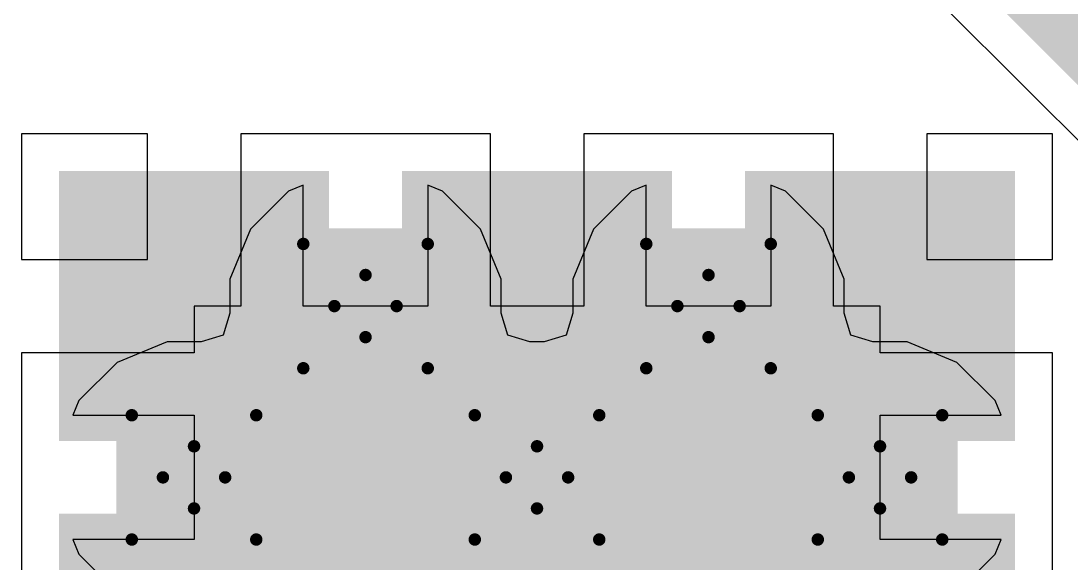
# Model space of a CAD drawing. Header units: inches. Extents: x -5 to 426, y -53 to 116.
# Drawn here: x 11.464 to 15.75, y -20.256 to -18.041 of the extents above; entities that cross this region are included whole.
import ezdxf

# ---------------------------------------------------------------- set-up
doc = ezdxf.new("R2010")
doc.units = ezdxf.units.IN
for name, color, linetype in [('Board Outline', 216, 'Continuous'), ('Bottom Layer', 5, 'Continuous'), ('Bottom Solder', 6, 'Continuous'), ('Drill Drawing', 1, 'Continuous'), ('Multi-Layer', 9, 'Continuous'), ('Pad Holes', 156, 'Continuous'), ('Top Layer', 1, 'Continuous'), ('Top Paste', 8, 'Continuous'), ('Top Solder', 216, 'Continuous')]:
    doc.layers.add(name, color=color, linetype=linetype)

# ---------------------------------------------------------------- blocks, each defined once
blk = doc.blocks.new('38_SMD_M______23')
at = {"layer": 'Bottom Layer'}
h = blk.add_hatch(color=5, dxfattribs=at)
edge = h.paths.add_edge_path()
edge.add_arc((-0.5500039800000001, 2.5600025), 0.2999994, 0, 360)
h = blk.add_hatch(color=5, dxfattribs=at)
edge = h.paths.add_edge_path()
edge.add_arc((0.15000224, 1.86000136), 0.2999994, 0, 360)
h = blk.add_hatch(color=5, dxfattribs=at)
edge = h.paths.add_edge_path()
edge.add_arc((-0.54999636, 1.16000276), 0.2999994, 0, 360)
h = blk.add_hatch(color=5, dxfattribs=at)
edge = h.paths.add_edge_path()
edge.add_arc((0.14999716, 0.4599990799999999), 0.2999994, 0, 360)
h = blk.add_hatch(color=5, dxfattribs=at)
edge = h.paths.add_edge_path()
edge.add_arc((-0.54999636, -0.23999444), 0.2999994, 0, 360)
at = {"layer": 'Bottom Solder'}
h = blk.add_hatch(color=6, dxfattribs=at)
edge = h.paths.add_edge_path()
edge.add_arc((-0.5500039800000001, 2.5600025), 0.2999994, 0, 360)
h = blk.add_hatch(color=6, dxfattribs=at)
edge = h.paths.add_edge_path()
edge.add_arc((0.15000224, 1.86000136), 0.2999994, 0, 360)
h = blk.add_hatch(color=6, dxfattribs=at)
edge = h.paths.add_edge_path()
edge.add_arc((-0.54999636, 1.16000276), 0.2999994, 0, 360)
h = blk.add_hatch(color=6, dxfattribs=at)
edge = h.paths.add_edge_path()
edge.add_arc((0.14999716, 0.4599990799999999), 0.2999994, 0, 360)
h = blk.add_hatch(color=6, dxfattribs=at)
edge = h.paths.add_edge_path()
edge.add_arc((-0.54999636, -0.23999444), 0.2999994, 0, 360)
at = {"layer": 'Multi-Layer'}
h = blk.add_hatch(color=9, dxfattribs=at)
edge = h.paths.add_edge_path()
edge.add_arc((-0.5500039800000001, 2.5600025), 0.2999994, 0, 360)
h = blk.add_hatch(color=9, dxfattribs=at)
edge = h.paths.add_edge_path()
edge.add_arc((0.15000224, 1.86000136), 0.2999994, 0, 360)
h = blk.add_hatch(color=9, dxfattribs=at)
edge = h.paths.add_edge_path()
edge.add_arc((-0.54999636, 1.16000276), 0.2999994, 0, 360)
h = blk.add_hatch(color=9, dxfattribs=at)
edge = h.paths.add_edge_path()
edge.add_arc((0.14999716, 0.4599990799999999), 0.2999994, 0, 360)
h = blk.add_hatch(color=9, dxfattribs=at)
edge = h.paths.add_edge_path()
edge.add_arc((-0.54999636, -0.23999444), 0.2999994, 0, 360)
at = {"layer": 'Pad Holes'}
h = blk.add_hatch(color=7, dxfattribs=at)
edge = h.paths.add_edge_path()
edge.add_arc((-0.5500039800000001, 2.5600025), 0.1499997, 0, 360)
h = blk.add_hatch(color=7, dxfattribs=at)
edge = h.paths.add_edge_path()
edge.add_arc((0.15000224, 1.86000136), 0.1499997, 0, 360)
h = blk.add_hatch(color=7, dxfattribs=at)
edge = h.paths.add_edge_path()
edge.add_arc((-0.54999636, 1.16000276), 0.1499997, 0, 360)
h = blk.add_hatch(color=7, dxfattribs=at)
edge = h.paths.add_edge_path()
edge.add_arc((0.14999716, 0.4599990799999999), 0.1499997, 0, 360)
h = blk.add_hatch(color=7, dxfattribs=at)
edge = h.paths.add_edge_path()
edge.add_arc((-0.54999636, -0.23999444), 0.1499997, 0, 360)
at = {"layer": 'Top Layer'}
for points in [[(-1.69999533, 3.00999779), (-0.79999459, 3.00999779), (-0.79999459, 2.10999705), (-1.69999533, 2.10999705)], [(-0.30000321, 3.01000033), (0.59999753, 3.01000033), (0.59999753, 2.10999959), (-0.30000321, 2.10999959)], [(-1.69999533, 1.61000313), (-0.79999459, 1.61000313), (-0.79999459, 0.71000239), (-1.69999533, 0.71000239)], [(-0.30000067, 1.61000313), (0.6000000699999999, 1.61000313), (0.6000000699999999, 0.71000239), (-0.30000067, 0.71000239)], [(-1.70000295, 0.21000593), (-0.8000022099999999, 0.21000593), (-0.8000022099999999, -0.68999481), (-1.70000295, -0.68999481)], [(-0.30000067, 0.21000339), (0.6000000699999999, 0.21000339), (0.6000000699999999, -0.68999735), (-0.30000067, -0.68999735)]]:
    blk.add_hatch(color=1, dxfattribs=at).paths.add_polyline_path(points)
h = blk.add_hatch(color=1, dxfattribs=at)
edge = h.paths.add_edge_path()
edge.add_arc((-0.5500039800000001, 2.5600025), 0.2999994, 0, 360)
h = blk.add_hatch(color=1, dxfattribs=at)
edge = h.paths.add_edge_path()
edge.add_arc((0.15000224, 1.86000136), 0.2999994, 0, 360)
h = blk.add_hatch(color=1, dxfattribs=at)
edge = h.paths.add_edge_path()
edge.add_arc((-0.54999636, 1.16000276), 0.2999994, 0, 360)
h = blk.add_hatch(color=1, dxfattribs=at)
edge = h.paths.add_edge_path()
edge.add_arc((0.14999716, 0.4599990799999999), 0.2999994, 0, 360)
h = blk.add_hatch(color=1, dxfattribs=at)
edge = h.paths.add_edge_path()
edge.add_arc((-0.54999636, -0.23999444), 0.2999994, 0, 360)
at = {"layer": 'Top Paste'}
for points in [[(-1.69999533, 3.00999779), (-0.79999459, 3.00999779), (-0.79999459, 2.10999705), (-1.69999533, 2.10999705)], [(-0.30000321, 3.01000033), (0.59999753, 3.01000033), (0.59999753, 2.10999959), (-0.30000321, 2.10999959)], [(-1.69999533, 1.61000313), (-0.79999459, 1.61000313), (-0.79999459, 0.71000239), (-1.69999533, 0.71000239)], [(-0.30000067, 1.61000313), (0.6000000699999999, 1.61000313), (0.6000000699999999, 0.71000239), (-0.30000067, 0.71000239)], [(-1.70000295, 0.21000593), (-0.8000022099999999, 0.21000593), (-0.8000022099999999, -0.68999481), (-1.70000295, -0.68999481)], [(-0.30000067, 0.21000339), (0.6000000699999999, 0.21000339), (0.6000000699999999, -0.68999735), (-0.30000067, -0.68999735)]]:
    blk.add_hatch(color=8, dxfattribs=at).paths.add_polyline_path(points)
at = {"layer": 'Top Solder'}
for points in [[(-1.80159533, 3.11159779), (-0.6983945899999999, 3.11159779), (-0.6983945899999999, 2.00839705), (-1.80159533, 2.00839705)], [(-0.40160321, 3.11160033), (0.7015975299999999, 3.11160033), (0.7015975299999999, 2.00839959), (-0.40160321, 2.00839959)], [(-1.80159533, 1.71160313), (-0.6983945899999999, 1.71160313), (-0.6983945899999999, 0.60840239), (-1.80159533, 0.60840239)], [(-0.40160067, 1.71160313), (0.7016000699999999, 1.71160313), (0.7016000699999999, 0.60840239), (-0.40160067, 0.60840239)], [(-1.80160295, 0.31160593), (-0.69840221, 0.31160593), (-0.69840221, -0.79159481), (-1.80160295, -0.79159481)], [(-0.40160067, 0.31160339), (0.7016000699999999, 0.31160339), (0.7016000699999999, -0.7915973499999999), (-0.40160067, -0.7915973499999999)]]:
    blk.add_hatch(color=216, dxfattribs=at).paths.add_polyline_path(points)
h = blk.add_hatch(color=216, dxfattribs=at)
edge = h.paths.add_edge_path()
edge.add_arc((-0.5500039800000001, 2.5600025), 0.2999994, 0, 360)
h = blk.add_hatch(color=216, dxfattribs=at)
edge = h.paths.add_edge_path()
edge.add_arc((0.15000224, 1.86000136), 0.2999994, 0, 360)
h = blk.add_hatch(color=216, dxfattribs=at)
edge = h.paths.add_edge_path()
edge.add_arc((-0.54999636, 1.16000276), 0.2999994, 0, 360)
h = blk.add_hatch(color=216, dxfattribs=at)
edge = h.paths.add_edge_path()
edge.add_arc((0.14999716, 0.4599990799999999), 0.2999994, 0, 360)
h = blk.add_hatch(color=216, dxfattribs=at)
edge = h.paths.add_edge_path()
edge.add_arc((-0.54999636, -0.23999444), 0.2999994, 0, 360)

msp = doc.modelspace()

# ---------------------------------------------------------------- linework, layer by layer
at = {"layer": 'Board Outline'}
msp.add_lwpolyline([(49.77249634, 6.34813564, 0.254, 0.254, -1.14456695220957), (-0.2979293, -38.4413887, 0.254, 0.254, 0)], format="xyseb", dxfattribs=at)
at = {"layer": 'Bottom Layer'}
for p, q in [((15.2467818, -17.99647658), (17.1837096, -19.93340438)), ((12.61667022, -18.71155008), (12.5568583, -18.73632524)), ((12.61667022, -19.20598648), (12.61667022, -18.71155008)), ((13.18448722, -18.73632524), (13.12467022, -18.71154754)), ((13.12467022, -18.71154754), (13.12467022, -19.20598648)), ((14.01667758, -18.71155262), (13.95686058, -18.73633032)), ((14.01667758, -19.20598648), (14.01667758, -18.71155262)), ((14.5844895, -18.73633032), (14.52467758, -18.71155516)), ((14.52467758, -18.71155516), (14.52467758, -19.20598648)), ((12.5568583, -18.73632524), (12.40101406, -18.89216948)), ((13.34033146, -18.89216948), (13.18448722, -18.73632524)), ((13.95686058, -18.73633032), (13.80101634, -18.89217456)), ((14.74033374, -18.89217456), (14.5844895, -18.73633032)), ((12.40101406, -18.89216948), (12.31667336, -19.09578604)), ((13.42467216, -19.09578604), (13.34033146, -18.89216948)), ((13.80101634, -18.89217456), (13.71667564, -19.09579112)), ((14.82467444, -19.09579112), (14.74033374, -18.89217456)), ((12.31667336, -19.09578604), (12.31667336, -19.234658)), ((13.42467216, -19.23465038), (13.42467216, -19.09578604)), ((13.71667564, -19.09579112), (13.71667564, -19.23465038)), ((14.82467444, -19.23465038), (14.82467444, -19.09579112)), ((12.31667336, -19.234658), (12.28924136, -19.32455368)), ((13.12467022, -19.20598648), (12.61667022, -19.20598648)), ((13.45210416, -19.32455114), (13.42467216, -19.23465038)), ((13.71667564, -19.23465038), (13.68923856, -19.32455622)), ((14.52467758, -19.20598648), (14.01667758, -19.20598648)), ((14.8521039, -19.32455368), (14.82467444, -19.23465038)), ((12.28924136, -19.32455368), (12.1993406, -19.35199076)), ((13.54200492, -19.35198314), (13.45210416, -19.32455114)), ((13.68923856, -19.32455622), (13.59934288, -19.35198314)), ((14.9420072, -19.35198314), (14.8521039, -19.32455368)), ((12.06047372, -19.35199076), (11.85685716, -19.43633146)), ((12.1993406, -19.35199076), (12.06047372, -19.35199076)), ((13.59934288, -19.35198314), (13.54200492, -19.35198314)), ((15.08086646, -19.35198314), (14.9420072, -19.35198314)), ((15.28448302, -19.43632384), (15.08086646, -19.35198314)), ((11.85685716, -19.43633146), (11.70101292, -19.5921757)), ((15.44032726, -19.59216808), (15.28448302, -19.43632384)), ((11.70101292, -19.5921757), (11.67623522, -19.6519927)), ((15.46510242, -19.65198), (15.44032726, -19.59216808)), ((11.67623522, -19.6519927), (12.17067416, -19.6519927)), ((12.17067416, -19.6519927), (12.17067416, -20.1599927)), ((14.9706711, -20.15998), (14.9706711, -19.65198)), ((14.9706711, -19.65198), (15.46510242, -19.65198)), ((12.17067416, -20.1599927), (11.67623776, -20.1599927)), ((11.67623776, -20.1599927), (11.70101292, -20.21980462)), ((15.46510496, -20.15998), (14.9706711, -20.15998)), ((15.44032726, -20.219797), (15.46510496, -20.15998)), ((11.70101292, -20.21980462), (11.85685716, -20.37564886)), ((15.28448302, -20.37564124), (15.44032726, -20.219797))]:
    msp.add_line(p, q, dxfattribs=at)
for points in [[(15.494, -17.74925838, 0.3809999999999999, 0.3809999999999999, 0), (17.4309278, -19.68618618, 0.3809999999999999, 0.3809999999999999, 0)], [(12.87067276, -19.90599016, 0.635, 0.635, 0), (12.87067276, -19.20598394, 0.635, 0.635, 0)], [(14.27067504, -19.90599016, 0.635, 0.635, 0), (14.27067504, -19.20598902, 0.635, 0.635, 0)], [(12.17067162, -19.90599016, 0.635, 0.635, 0), (12.87067276, -19.90599016, 0.635, 0.635, 0)], [(12.87067276, -19.90599016, 0.635, 0.635, 0), (14.27067504, -19.90599016, 0.635, 0.635, 0)], [(12.87067276, -20.60598876, 0.635, 0.635, 0), (12.87067276, -19.90599016, 0.635, 0.635, 0)], [(14.27067504, -21.30598482, 0.635, 0.635, 0), (14.27067504, -19.90599016, 0.635, 0.635, 0)], [(14.27067504, -19.90599016, 0.635, 0.635, 0), (14.97066094, -19.90599016, 0.635, 0.635, 0)], [(14.97066094, -19.90599016, 0.635, 0.635, 0), (14.97066856, -19.90598254, 0.635, 0.635, 0)]]:
    msp.add_lwpolyline(points, format="xyseb", dxfattribs=at)
for points in [[(12.71192276, -19.20598394, 0.3175, 0.3175, 1), (13.02942276, -19.20598394, 0.3175, 0.3175, 1)], [(14.11192504, -19.20598902, 0.3175, 0.3175, 1), (14.42942504, -19.20598902, 0.3175, 0.3175, 1)], [(12.01192162, -19.90599016, 0.3175, 0.3175, 1), (12.32942162, -19.90599016, 0.3175, 0.3175, 1)], [(12.71192276, -19.90599016, 0.3175, 0.3175, 1), (13.02942276, -19.90599016, 0.3175, 0.3175, 1)], [(12.71192276, -19.90599016, 0.3175, 0.3175, 1), (13.02942276, -19.90599016, 0.3175, 0.3175, 1)], [(12.71192276, -19.90599016, 0.3175, 0.3175, 1), (13.02942276, -19.90599016, 0.3175, 0.3175, 1)], [(12.71192276, -19.90599016, 0.3175, 0.3175, 1), (13.02942276, -19.90599016, 0.3175, 0.3175, 1)], [(14.11192504, -19.90599016, 0.3175, 0.3175, 1), (14.42942504, -19.90599016, 0.3175, 0.3175, 1)], [(14.11192504, -19.90599016, 0.3175, 0.3175, 1), (14.42942504, -19.90599016, 0.3175, 0.3175, 1)], [(14.11192504, -19.90599016, 0.3175, 0.3175, 1), (14.42942504, -19.90599016, 0.3175, 0.3175, 1)], [(14.11192504, -19.90599016, 0.3175, 0.3175, 1), (14.42942504, -19.90599016, 0.3175, 0.3175, 1)], [(14.81191094, -19.90599016, 0.3175, 0.3175, 1), (15.12941094, -19.90599016, 0.3175, 0.3175, 1)], [(14.81191094, -19.90599016, 0.3175, 0.3175, 1), (15.12941094, -19.90599016, 0.3175, 0.3175, 1)], [(14.81191856, -19.90598254, 0.3175, 0.3175, 1), (15.12941856, -19.90598254, 0.3175, 0.3175, 1)]]:
    msp.add_lwpolyline(points, format="xyseb", close=True, dxfattribs=at)
at = {"layer": 'Drill Drawing'}
for points in [[(12.61667276, -18.95198394, 0.0508, 0.0508, 0), (12.87067276, -19.07898394, 0.0508, 0.0508, 0)], [(12.61667276, -18.95198394, 0.0508, 0.0508, 0), (12.74367276, -19.20598394, 0.0508, 0.0508, 0)], [(12.87067276, -19.07898394, 0.0508, 0.0508, 0), (13.12467276, -18.95198394, 0.0508, 0.0508, 0)], [(12.99767276, -19.20598394, 0.0508, 0.0508, 0), (13.12467276, -18.95198394, 0.0508, 0.0508, 0)], [(14.01667504, -18.95198902, 0.0508, 0.0508, 0), (14.27067504, -19.07898902, 0.0508, 0.0508, 0)], [(14.01667504, -18.95198902, 0.0508, 0.0508, 0), (14.14367504, -19.20598902, 0.0508, 0.0508, 0)], [(14.27067504, -19.07898902, 0.0508, 0.0508, 0), (14.52467504, -18.95198902, 0.0508, 0.0508, 0)], [(14.39767504, -19.20598902, 0.0508, 0.0508, 0), (14.52467504, -18.95198902, 0.0508, 0.0508, 0)], [(12.61667276, -19.45998394, 0.0508, 0.0508, 0), (12.74367276, -19.20598394, 0.0508, 0.0508, 0)], [(12.99767276, -19.20598394, 0.0508, 0.0508, 0), (13.12467276, -19.45998394, 0.0508, 0.0508, 0)], [(14.01667504, -19.45998902, 0.0508, 0.0508, 0), (14.14367504, -19.20598902, 0.0508, 0.0508, 0)], [(14.39767504, -19.20598902, 0.0508, 0.0508, 0), (14.52467504, -19.45998902, 0.0508, 0.0508, 0)], [(12.61667276, -19.45998394, 0.0508, 0.0508, 0), (12.87067276, -19.33298394, 0.0508, 0.0508, 0)], [(12.87067276, -19.33298394, 0.0508, 0.0508, 0), (13.12467276, -19.45998394, 0.0508, 0.0508, 0)], [(14.01667504, -19.45998902, 0.0508, 0.0508, 0), (14.27067504, -19.33298902, 0.0508, 0.0508, 0)], [(14.27067504, -19.33298902, 0.0508, 0.0508, 0), (14.52467504, -19.45998902, 0.0508, 0.0508, 0)], [(11.91667162, -19.65199016, 0.0508, 0.0508, 0), (12.17067162, -19.77899016, 0.0508, 0.0508, 0)], [(11.91667162, -19.65199016, 0.0508, 0.0508, 0), (12.04367162, -19.90599016, 0.0508, 0.0508, 0)], [(12.17067162, -19.77899016, 0.0508, 0.0508, 0), (12.42467162, -19.65199016, 0.0508, 0.0508, 0)], [(12.29767162, -19.90599016, 0.0508, 0.0508, 0), (12.42467162, -19.65199016, 0.0508, 0.0508, 0)], [(13.31667136, -19.65198254, 0.0508, 0.0508, 0), (13.57067136, -19.77898254, 0.0508, 0.0508, 0)], [(13.31667136, -19.65198254, 0.0508, 0.0508, 0), (13.44367136, -19.90598254, 0.0508, 0.0508, 0)], [(13.57067136, -19.77898254, 0.0508, 0.0508, 0), (13.82467136, -19.65198254, 0.0508, 0.0508, 0)], [(13.69767136, -19.90598254, 0.0508, 0.0508, 0), (13.82467136, -19.65198254, 0.0508, 0.0508, 0)], [(14.71666856, -19.65198254, 0.0508, 0.0508, 0), (14.97066856, -19.77898254, 0.0508, 0.0508, 0)], [(14.71666856, -19.65198254, 0.0508, 0.0508, 0), (14.84366856, -19.90598254, 0.0508, 0.0508, 0)], [(14.97066856, -19.77898254, 0.0508, 0.0508, 0), (15.22466856, -19.65198254, 0.0508, 0.0508, 0)], [(15.09766856, -19.90598254, 0.0508, 0.0508, 0), (15.22466856, -19.65198254, 0.0508, 0.0508, 0)], [(11.91667162, -20.15999016, 0.0508, 0.0508, 0), (12.04367162, -19.90599016, 0.0508, 0.0508, 0)], [(12.29767162, -19.90599016, 0.0508, 0.0508, 0), (12.42467162, -20.15999016, 0.0508, 0.0508, 0)], [(13.31667136, -20.15998254, 0.0508, 0.0508, 0), (13.44367136, -19.90598254, 0.0508, 0.0508, 0)], [(13.69767136, -19.90598254, 0.0508, 0.0508, 0), (13.82467136, -20.15998254, 0.0508, 0.0508, 0)], [(14.71666856, -20.15998254, 0.0508, 0.0508, 0), (14.84366856, -19.90598254, 0.0508, 0.0508, 0)], [(15.09766856, -19.90598254, 0.0508, 0.0508, 0), (15.22466856, -20.15998254, 0.0508, 0.0508, 0)], [(11.91667162, -20.15999016, 0.0508, 0.0508, 0), (12.17067162, -20.03299016, 0.0508, 0.0508, 0)], [(12.17067162, -20.03299016, 0.0508, 0.0508, 0), (12.42467162, -20.15999016, 0.0508, 0.0508, 0)], [(13.31667136, -20.15998254, 0.0508, 0.0508, 0), (13.57067136, -20.03298254, 0.0508, 0.0508, 0)], [(13.57067136, -20.03298254, 0.0508, 0.0508, 0), (13.82467136, -20.15998254, 0.0508, 0.0508, 0)], [(14.71666856, -20.15998254, 0.0508, 0.0508, 0), (14.97066856, -20.03298254, 0.0508, 0.0508, 0)], [(14.97066856, -20.03298254, 0.0508, 0.0508, 0), (15.22466856, -20.15998254, 0.0508, 0.0508, 0)]]:
    msp.add_lwpolyline(points, format="xyseb", dxfattribs=at)
for points in [[(12.60397276, -18.95198394, 0.0254, 0.0254, 1), (12.62937276, -18.95198394, 0.0254, 0.0254, 1)], [(12.60397276, -18.95198394, 0.0254, 0.0254, 1), (12.62937276, -18.95198394, 0.0254, 0.0254, 1)], [(13.11197276, -18.95198394, 0.0254, 0.0254, 1), (13.13737276, -18.95198394, 0.0254, 0.0254, 1)], [(13.11197276, -18.95198394, 0.0254, 0.0254, 1), (13.13737276, -18.95198394, 0.0254, 0.0254, 1)], [(14.00397504, -18.95198902, 0.0254, 0.0254, 1), (14.02937504, -18.95198902, 0.0254, 0.0254, 1)], [(14.00397504, -18.95198902, 0.0254, 0.0254, 1), (14.02937504, -18.95198902, 0.0254, 0.0254, 1)], [(14.51197504, -18.95198902, 0.0254, 0.0254, 1), (14.53737504, -18.95198902, 0.0254, 0.0254, 1)], [(14.51197504, -18.95198902, 0.0254, 0.0254, 1), (14.53737504, -18.95198902, 0.0254, 0.0254, 1)], [(12.85797276, -19.07898394, 0.0254, 0.0254, 1), (12.88337276, -19.07898394, 0.0254, 0.0254, 1)], [(12.85797276, -19.07898394, 0.0254, 0.0254, 1), (12.88337276, -19.07898394, 0.0254, 0.0254, 1)], [(14.25797504, -19.07898902, 0.0254, 0.0254, 1), (14.28337504, -19.07898902, 0.0254, 0.0254, 1)], [(14.25797504, -19.07898902, 0.0254, 0.0254, 1), (14.28337504, -19.07898902, 0.0254, 0.0254, 1)], [(12.73097276, -19.20598394, 0.0254, 0.0254, 1), (12.75637276, -19.20598394, 0.0254, 0.0254, 1)], [(12.73097276, -19.20598394, 0.0254, 0.0254, 1), (12.75637276, -19.20598394, 0.0254, 0.0254, 1)], [(12.98497276, -19.20598394, 0.0254, 0.0254, 1), (13.01037276, -19.20598394, 0.0254, 0.0254, 1)], [(12.98497276, -19.20598394, 0.0254, 0.0254, 1), (13.01037276, -19.20598394, 0.0254, 0.0254, 1)], [(14.13097504, -19.20598902, 0.0254, 0.0254, 1), (14.15637504, -19.20598902, 0.0254, 0.0254, 1)], [(14.13097504, -19.20598902, 0.0254, 0.0254, 1), (14.15637504, -19.20598902, 0.0254, 0.0254, 1)], [(14.38497504, -19.20598902, 0.0254, 0.0254, 1), (14.41037504, -19.20598902, 0.0254, 0.0254, 1)], [(14.38497504, -19.20598902, 0.0254, 0.0254, 1), (14.41037504, -19.20598902, 0.0254, 0.0254, 1)], [(12.85797276, -19.33298394, 0.0254, 0.0254, 1), (12.88337276, -19.33298394, 0.0254, 0.0254, 1)], [(12.85797276, -19.33298394, 0.0254, 0.0254, 1), (12.88337276, -19.33298394, 0.0254, 0.0254, 1)], [(14.25797504, -19.33298902, 0.0254, 0.0254, 1), (14.28337504, -19.33298902, 0.0254, 0.0254, 1)], [(14.25797504, -19.33298902, 0.0254, 0.0254, 1), (14.28337504, -19.33298902, 0.0254, 0.0254, 1)], [(12.60397276, -19.45998394, 0.0254, 0.0254, 1), (12.62937276, -19.45998394, 0.0254, 0.0254, 1)], [(12.60397276, -19.45998394, 0.0254, 0.0254, 1), (12.62937276, -19.45998394, 0.0254, 0.0254, 1)], [(13.11197276, -19.45998394, 0.0254, 0.0254, 1), (13.13737276, -19.45998394, 0.0254, 0.0254, 1)], [(13.11197276, -19.45998394, 0.0254, 0.0254, 1), (13.13737276, -19.45998394, 0.0254, 0.0254, 1)], [(14.00397504, -19.45998902, 0.0254, 0.0254, 1), (14.02937504, -19.45998902, 0.0254, 0.0254, 1)], [(14.00397504, -19.45998902, 0.0254, 0.0254, 1), (14.02937504, -19.45998902, 0.0254, 0.0254, 1)], [(14.51197504, -19.45998902, 0.0254, 0.0254, 1), (14.53737504, -19.45998902, 0.0254, 0.0254, 1)], [(14.51197504, -19.45998902, 0.0254, 0.0254, 1), (14.53737504, -19.45998902, 0.0254, 0.0254, 1)], [(11.90397162, -19.65199016, 0.0254, 0.0254, 1), (11.92937162, -19.65199016, 0.0254, 0.0254, 1)], [(11.90397162, -19.65199016, 0.0254, 0.0254, 1), (11.92937162, -19.65199016, 0.0254, 0.0254, 1)], [(12.41197162, -19.65199016, 0.0254, 0.0254, 1), (12.43737162, -19.65199016, 0.0254, 0.0254, 1)], [(12.41197162, -19.65199016, 0.0254, 0.0254, 1), (12.43737162, -19.65199016, 0.0254, 0.0254, 1)], [(13.30397136, -19.65198254, 0.0254, 0.0254, 1), (13.32937136, -19.65198254, 0.0254, 0.0254, 1)], [(13.30397136, -19.65198254, 0.0254, 0.0254, 1), (13.32937136, -19.65198254, 0.0254, 0.0254, 1)], [(13.81197136, -19.65198254, 0.0254, 0.0254, 1), (13.83737136, -19.65198254, 0.0254, 0.0254, 1)], [(13.81197136, -19.65198254, 0.0254, 0.0254, 1), (13.83737136, -19.65198254, 0.0254, 0.0254, 1)], [(14.70396856, -19.65198254, 0.0254, 0.0254, 1), (14.72936856, -19.65198254, 0.0254, 0.0254, 1)], [(14.70396856, -19.65198254, 0.0254, 0.0254, 1), (14.72936856, -19.65198254, 0.0254, 0.0254, 1)], [(15.21196856, -19.65198254, 0.0254, 0.0254, 1), (15.23736856, -19.65198254, 0.0254, 0.0254, 1)], [(15.21196856, -19.65198254, 0.0254, 0.0254, 1), (15.23736856, -19.65198254, 0.0254, 0.0254, 1)], [(12.15797162, -19.77899016, 0.0254, 0.0254, 1), (12.18337162, -19.77899016, 0.0254, 0.0254, 1)], [(12.15797162, -19.77899016, 0.0254, 0.0254, 1), (12.18337162, -19.77899016, 0.0254, 0.0254, 1)], [(13.55797136, -19.77898254, 0.0254, 0.0254, 1), (13.58337136, -19.77898254, 0.0254, 0.0254, 1)], [(13.55797136, -19.77898254, 0.0254, 0.0254, 1), (13.58337136, -19.77898254, 0.0254, 0.0254, 1)], [(14.95796856, -19.77898254, 0.0254, 0.0254, 1), (14.98336856, -19.77898254, 0.0254, 0.0254, 1)], [(14.95796856, -19.77898254, 0.0254, 0.0254, 1), (14.98336856, -19.77898254, 0.0254, 0.0254, 1)], [(12.03097162, -19.90599016, 0.0254, 0.0254, 1), (12.05637162, -19.90599016, 0.0254, 0.0254, 1)], [(12.03097162, -19.90599016, 0.0254, 0.0254, 1), (12.05637162, -19.90599016, 0.0254, 0.0254, 1)], [(12.28497162, -19.90599016, 0.0254, 0.0254, 1), (12.31037162, -19.90599016, 0.0254, 0.0254, 1)], [(12.28497162, -19.90599016, 0.0254, 0.0254, 1), (12.31037162, -19.90599016, 0.0254, 0.0254, 1)], [(13.43097136, -19.90598254, 0.0254, 0.0254, 1), (13.45637136, -19.90598254, 0.0254, 0.0254, 1)], [(13.43097136, -19.90598254, 0.0254, 0.0254, 1), (13.45637136, -19.90598254, 0.0254, 0.0254, 1)], [(13.68497136, -19.90598254, 0.0254, 0.0254, 1), (13.71037136, -19.90598254, 0.0254, 0.0254, 1)], [(13.68497136, -19.90598254, 0.0254, 0.0254, 1), (13.71037136, -19.90598254, 0.0254, 0.0254, 1)], [(14.83096856, -19.90598254, 0.0254, 0.0254, 1), (14.85636856, -19.90598254, 0.0254, 0.0254, 1)], [(14.83096856, -19.90598254, 0.0254, 0.0254, 1), (14.85636856, -19.90598254, 0.0254, 0.0254, 1)], [(15.08496856, -19.90598254, 0.0254, 0.0254, 1), (15.11036856, -19.90598254, 0.0254, 0.0254, 1)], [(15.08496856, -19.90598254, 0.0254, 0.0254, 1), (15.11036856, -19.90598254, 0.0254, 0.0254, 1)], [(12.15797162, -20.03299016, 0.0254, 0.0254, 1), (12.18337162, -20.03299016, 0.0254, 0.0254, 1)], [(12.15797162, -20.03299016, 0.0254, 0.0254, 1), (12.18337162, -20.03299016, 0.0254, 0.0254, 1)], [(13.55797136, -20.03298254, 0.0254, 0.0254, 1), (13.58337136, -20.03298254, 0.0254, 0.0254, 1)], [(13.55797136, -20.03298254, 0.0254, 0.0254, 1), (13.58337136, -20.03298254, 0.0254, 0.0254, 1)], [(14.95796856, -20.03298254, 0.0254, 0.0254, 1), (14.98336856, -20.03298254, 0.0254, 0.0254, 1)], [(14.95796856, -20.03298254, 0.0254, 0.0254, 1), (14.98336856, -20.03298254, 0.0254, 0.0254, 1)], [(11.90397162, -20.15999016, 0.0254, 0.0254, 1), (11.92937162, -20.15999016, 0.0254, 0.0254, 1)], [(11.90397162, -20.15999016, 0.0254, 0.0254, 1), (11.92937162, -20.15999016, 0.0254, 0.0254, 1)], [(12.41197162, -20.15999016, 0.0254, 0.0254, 1), (12.43737162, -20.15999016, 0.0254, 0.0254, 1)], [(12.41197162, -20.15999016, 0.0254, 0.0254, 1), (12.43737162, -20.15999016, 0.0254, 0.0254, 1)], [(13.30397136, -20.15998254, 0.0254, 0.0254, 1), (13.32937136, -20.15998254, 0.0254, 0.0254, 1)], [(13.30397136, -20.15998254, 0.0254, 0.0254, 1), (13.32937136, -20.15998254, 0.0254, 0.0254, 1)], [(13.81197136, -20.15998254, 0.0254, 0.0254, 1), (13.83737136, -20.15998254, 0.0254, 0.0254, 1)], [(13.81197136, -20.15998254, 0.0254, 0.0254, 1), (13.83737136, -20.15998254, 0.0254, 0.0254, 1)], [(14.70396856, -20.15998254, 0.0254, 0.0254, 1), (14.72936856, -20.15998254, 0.0254, 0.0254, 1)], [(14.70396856, -20.15998254, 0.0254, 0.0254, 1), (14.72936856, -20.15998254, 0.0254, 0.0254, 1)], [(15.21196856, -20.15998254, 0.0254, 0.0254, 1), (15.23736856, -20.15998254, 0.0254, 0.0254, 1)], [(15.21196856, -20.15998254, 0.0254, 0.0254, 1), (15.23736856, -20.15998254, 0.0254, 0.0254, 1)]]:
    msp.add_lwpolyline(points, format="xyseb", close=True, dxfattribs=at)
at = {"layer": 'Top Layer'}
for p, q in [((11.9801767, -18.50198992), (11.46667506, -18.50198992)), ((11.46667506, -18.50198992), (11.46667506, -19.01548648)), ((11.9801767, -19.01548648), (11.9801767, -18.50198992)), ((12.86667226, -18.50198992), (12.3611767, -18.50198992)), ((12.3611767, -18.50198992), (12.3611767, -19.20598648)), ((13.38017136, -18.50198738), (12.86667226, -18.50198738)), ((12.86667226, -18.50198738), (12.86667226, -18.50198992)), ((13.38017136, -19.20598648), (13.38017136, -18.50198738)), ((14.78016856, -18.50198738), (13.76117136, -18.50198738)), ((13.76117136, -18.50198738), (13.76117136, -19.20598648)), ((14.78016856, -19.20598394), (14.78016856, -18.50198738)), ((15.6746702, -18.50198738), (15.16116856, -18.50198738)), ((15.16116856, -18.50198738), (15.16116856, -19.01548394)), ((15.6746702, -19.01548394), (15.6746702, -18.50198738)), ((11.46667506, -19.01548648), (11.9801767, -19.01548648)), ((15.16116856, -19.01548394), (15.6746702, -19.01548394)), ((12.3611767, -19.20598648), (12.1706767, -19.20598648)), ((12.1706767, -19.20598648), (12.1706767, -19.39648648)), ((13.76117136, -19.20598648), (13.38017136, -19.20598648)), ((14.97066856, -19.20598394), (14.78016856, -19.20598394)), ((14.97066856, -19.39648394), (14.97066856, -19.20598394)), ((12.1706767, -19.39648648), (11.46667506, -19.39648648)), ((11.46667506, -19.39648648), (11.46667506, -19.90998812)), ((15.6746702, -19.39648394), (14.97066856, -19.39648394)), ((15.6746702, -19.90998558), (15.6746702, -19.39648394)), ((11.46667506, -19.90998812), (11.4666776, -19.90998812)), ((11.4666776, -19.90998812), (11.4666776, -20.41548114)), ((15.67466766, -20.41548876), (15.67466766, -19.90998558)), ((15.67466766, -19.90998558), (15.6746702, -19.90998558))]:
    msp.add_line(p, q, dxfattribs=at)
for points in [[(12.17067416, -19.20598902, 0.635, 0.635, 0), (13.57067136, -19.20598902, 0.635, 0.635, 0)], [(12.17067416, -19.20598902, 0.635, 0.635, 0), (12.1706767, -19.20599156, 0.635, 0.635, 0)], [(12.1706767, -20.60598114, 0.635, 0.635, 0), (12.1706767, -19.20599156, 0.635, 0.635, 0)], [(13.57067136, -19.20598648, 0.635, 0.635, 0), (13.5706739, -19.20598902, 0.635, 0.635, 0)], [(13.57067136, -19.20598902, 0.635, 0.635, 0), (13.57067136, -19.20598648, 0.635, 0.635, 0)], [(13.5706739, -20.60598368, 0.635, 0.635, 0), (13.5706739, -19.20598902, 0.635, 0.635, 0)], [(13.5706739, -19.20598902, 0.635, 0.635, 0), (14.27067504, -19.20598902, 0.635, 0.635, 0)], [(14.27067504, -19.20598902, 0.635, 0.635, 0), (14.97066856, -19.20598902, 0.635, 0.635, 0)], [(14.97066856, -19.20598902, 0.635, 0.635, 0), (14.9706711, -19.20598648, 0.635, 0.635, 0)], [(14.9706711, -19.20598648, 0.635, 0.635, 0), (14.97067364, -19.20598902, 0.635, 0.635, 0)], [(14.97067364, -21.30598736, 0.635, 0.635, 0), (14.97067364, -19.20598902, 0.635, 0.635, 0)]]:
    msp.add_lwpolyline(points, format="xyseb", dxfattribs=at)
for points in [[(12.01192416, -19.20598902, 0.3175, 0.3175, 1), (12.32942416, -19.20598902, 0.3175, 0.3175, 1)], [(12.01192416, -19.20598902, 0.3175, 0.3175, 1), (12.32942416, -19.20598902, 0.3175, 0.3175, 1)], [(12.0119267, -19.20599156, 0.3175, 0.3175, 1), (12.3294267, -19.20599156, 0.3175, 0.3175, 1)], [(12.0119267, -19.20599156, 0.3175, 0.3175, 1), (12.3294267, -19.20599156, 0.3175, 0.3175, 1)], [(13.41192136, -19.20598648, 0.3175, 0.3175, 1), (13.72942136, -19.20598648, 0.3175, 0.3175, 1)], [(13.41192136, -19.20598648, 0.3175, 0.3175, 1), (13.72942136, -19.20598648, 0.3175, 0.3175, 1)], [(13.41192136, -19.20598902, 0.3175, 0.3175, 1), (13.72942136, -19.20598902, 0.3175, 0.3175, 1)], [(13.41192136, -19.20598902, 0.3175, 0.3175, 1), (13.72942136, -19.20598902, 0.3175, 0.3175, 1)], [(13.4119239, -19.20598902, 0.3175, 0.3175, 1), (13.7294239, -19.20598902, 0.3175, 0.3175, 1)], [(13.4119239, -19.20598902, 0.3175, 0.3175, 1), (13.7294239, -19.20598902, 0.3175, 0.3175, 1)], [(13.4119239, -19.20598902, 0.3175, 0.3175, 1), (13.7294239, -19.20598902, 0.3175, 0.3175, 1)], [(14.11192504, -19.20598902, 0.3175, 0.3175, 1), (14.42942504, -19.20598902, 0.3175, 0.3175, 1)], [(14.11192504, -19.20598902, 0.3175, 0.3175, 1), (14.42942504, -19.20598902, 0.3175, 0.3175, 1)], [(14.81191856, -19.20598902, 0.3175, 0.3175, 1), (15.12941856, -19.20598902, 0.3175, 0.3175, 1)], [(14.81191856, -19.20598902, 0.3175, 0.3175, 1), (15.12941856, -19.20598902, 0.3175, 0.3175, 1)], [(14.8119211, -19.20598648, 0.3175, 0.3175, 1), (15.1294211, -19.20598648, 0.3175, 0.3175, 1)], [(14.8119211, -19.20598648, 0.3175, 0.3175, 1), (15.1294211, -19.20598648, 0.3175, 0.3175, 1)], [(14.81192364, -19.20598902, 0.3175, 0.3175, 1), (15.12942364, -19.20598902, 0.3175, 0.3175, 1)], [(14.81192364, -19.20598902, 0.3175, 0.3175, 1), (15.12942364, -19.20598902, 0.3175, 0.3175, 1)]]:
    msp.add_lwpolyline(points, format="xyseb", close=True, dxfattribs=at)

# ---------------------------------------------------------------- block references
at = {"rotation": 90}
msp.add_blockref('38_SMD_M______23', (14.73067412, -19.35598618), dxfattribs=at)

doc.saveas('drawing.dxf')
